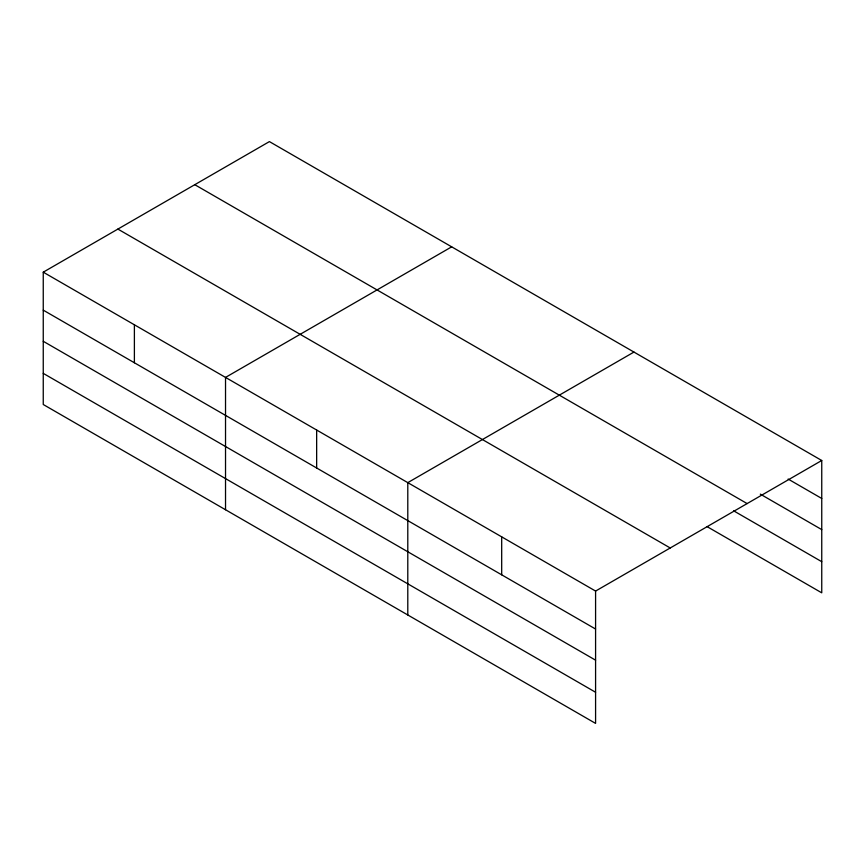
<?xml version="1.0" encoding="UTF-8"?>
<svg xmlns="http://www.w3.org/2000/svg" width="865" height="865" viewBox="0 0 865 865"><rect width="100%" height="100%" fill="white"/><g stroke="black" fill="none" stroke-linecap="round" stroke-linejoin="round"><path stroke-width="1.3" d="M595.585 660.179L595.585 591.065L43.25 272.172L43.25 404.506L595.585 723.399L595.585 660.179L43.25 341.286M43.25 272.172L269.415 141.601L821.75 460.494L821.75 592.828L706.986 526.569M451.681 246.839L225.527 377.41L225.527 509.745M633.959 352.066L407.793 482.638L407.793 614.972M595.585 591.065L821.75 460.494M788.134 479.059L821.75 498.467M760.313 494.131L821.75 529.607M194.776 184.688L747.122 503.581M733.65 510.826L821.75 561.688M117.878 229.084L670.224 547.978M43.25 310.146L595.585 629.039M43.25 373.366L595.585 692.26M501.689 536.851L501.689 574.825M316.655 430.024L316.655 467.997M134.389 324.786L134.389 362.77"/></g></svg>
